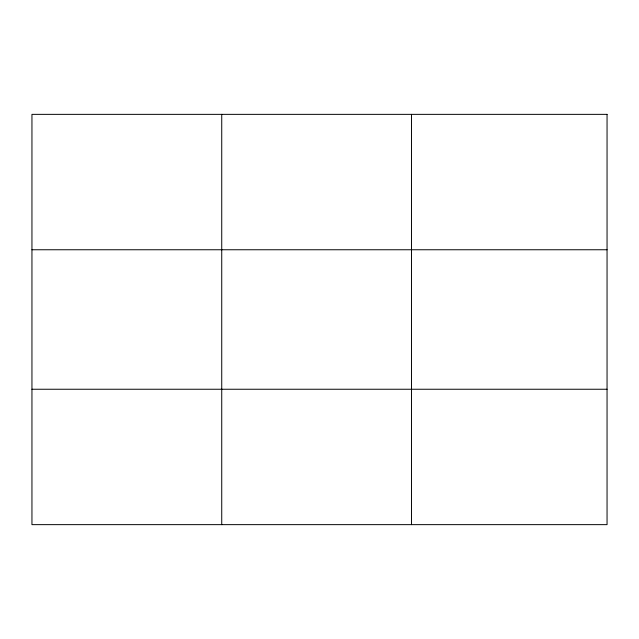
<?xml version="1.0" encoding="UTF-8"?>
<svg xmlns="http://www.w3.org/2000/svg" width="639" height="639" viewBox="0 0 639 639"><rect width="100%" height="100%" fill="white"/><g stroke="black" fill="none" stroke-linecap="round" stroke-linejoin="round"><path stroke-width="0.96" d="M221.733 114.357L221.733 524.643M411.516 114.357L411.516 524.643M31.95 249.753L607.05 249.753M31.95 389.247L607.05 389.247M607.05 114.357L607.05 524.643L31.95 524.643L31.95 114.357L607.05 114.357"/></g></svg>
